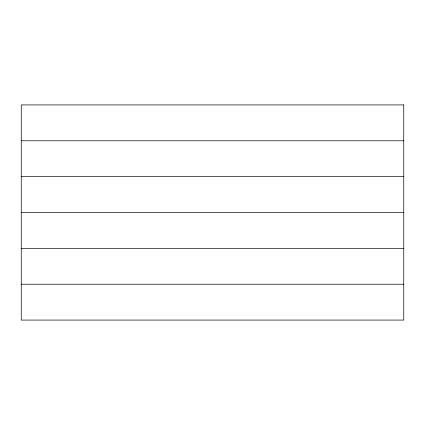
<?xml version="1.0" encoding="UTF-8"?>
<svg xmlns="http://www.w3.org/2000/svg" width="425" height="425" viewBox="0 0 425 425"><rect width="100%" height="100%" fill="white"/><g stroke="black" fill="none" stroke-linecap="round" stroke-linejoin="round"><path stroke-width="0.64" d="M21.25 140.781L403.75 140.781M21.25 176.641L403.75 176.641M21.25 212.5L403.75 212.5M21.25 248.359L403.75 248.359M21.25 284.219L403.75 284.219M403.75 104.922L21.25 104.922L21.25 320.078L403.75 320.078L403.75 104.922"/></g></svg>
